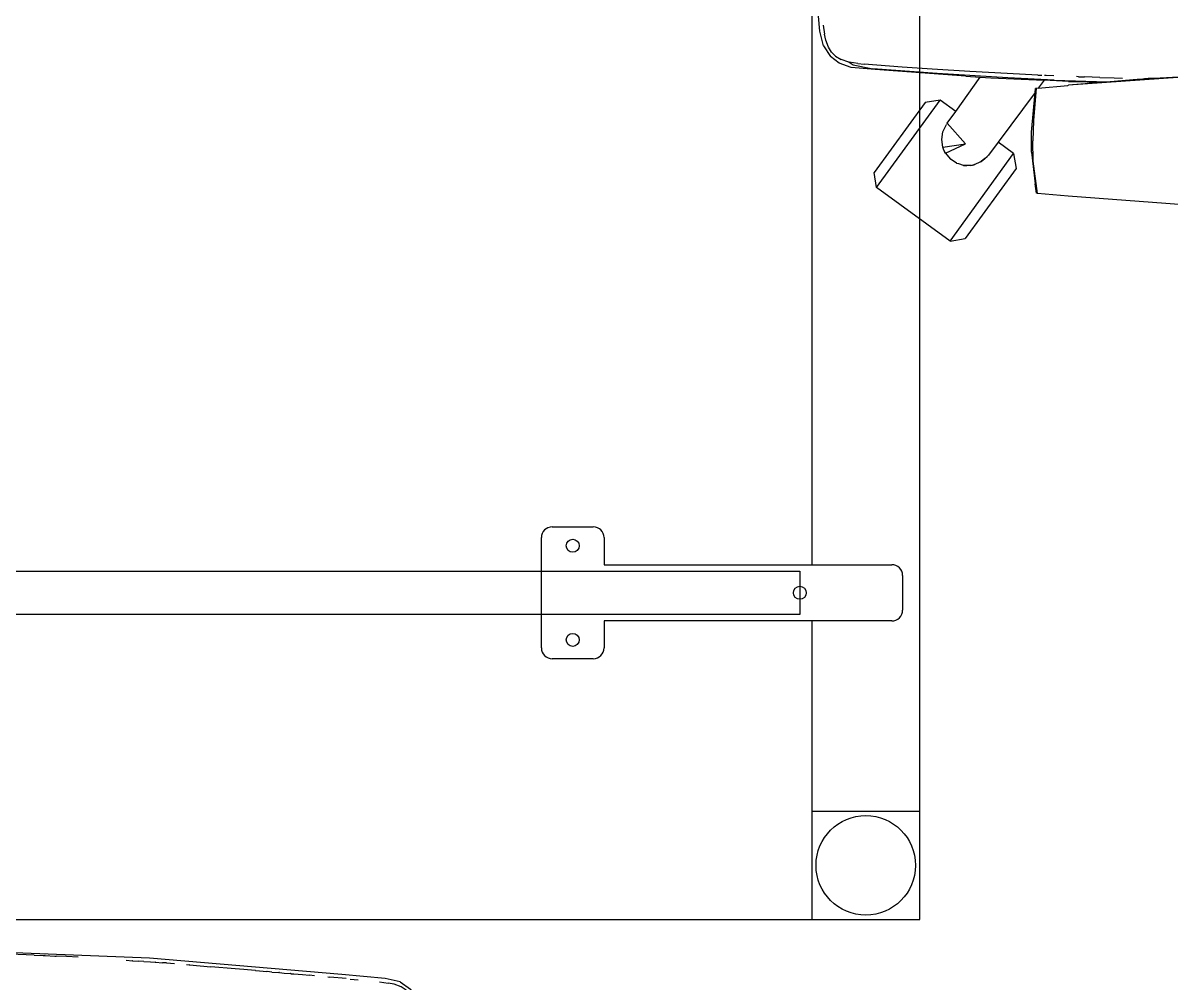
# Model space of a CAD drawing. Header units: millimetres. Extents: x 151130 to 215929, y 2134 to 34533.
# Drawn here: x 166095 to 166625, y 9918 to 10362 of the extents above; entities that cross this region are included whole.
import ezdxf

# ---------------------------------------------------------------- set-up
doc = ezdxf.new("R2010")
doc.units = ezdxf.units.MM
for name, color, linetype in [('2D', 7, 'Continuous'), ('MUEBLES', 8, 'Continuous'), ('OH CUBIERTA', 3, 'Continuous'), ('OH!-Furniture', 7, 'Continuous')]:
    doc.layers.add(name, color=color, linetype=linetype)

# ---------------------------------------------------------------- blocks, each defined once
blk = doc.blocks.new('SP.LI.5LTD.120')
at = {"layer": '2D'}
for p, q in [((5, -597), (5, 597)), ((55, -164), (55, -433)), ((175, -415.5), (156, -415.5)), ((151, -420.5), (151, -433)), ((180, -471.5), (180, -420.5)), ((151, -433), (18, -433)), ((13, -438), (13, -454)), ((18, -459), (151, -459)), ((55, -459), (55, -597)), ((151, -459), (151, -471.5)), ((156, -476.5), (175, -476.5)), ((55, -547), (5, -547)), ((55, -597), (5, -597))]:
    blk.add_line(p, q, dxfattribs=at)
at = {"layer": '2D', "extrusion": (0, 0, -1)}
for centre, major_axis, start_param, end_param in [((156, -420.5), (-3.54, 3.54), 5.497787, 7.068583), ((175, -420.5), (3.54, 3.54), -0.785398, 0.785398), ((165.5, -424.25), (2.12, 2.12), 2.356194490192319, 8.639379797371905), ((18, -438), (-3.54, 3.54), 5.497787, 7.068583), ((60.5, -446), (2.12, 2.12), 2.356194490192319, 8.639379797371905), ((18, -454), (3.54, 3.54), 2.356194, 3.926991), ((165.5, -467.75), (2.12, 2.12), 2.356194490192319, 8.639379797371905), ((156, -471.5), (3.54, 3.54), 2.356194, 3.926991), ((175, -471.5), (-3.54, 3.54), 2.356194, 3.926991), ((30, -572), (-16.26, 16.26), 0.785398, 7.068583)]:
    blk.add_ellipse(centre, major_axis=major_axis, ratio=1, start_param=start_param, end_param=end_param, dxfattribs=at)
blk = doc.blocks.new('SILLA YON')
for p, q in [((432, 270.64), (455.51, 303)), ((462.5, 304.11), (433.11, 263.66)), ((462.5, 304.11), (455.51, 303)), ((462.5, 304.11), (496.48, 279.42)), ((348.09, 287.82), (407.86, 283.45)), ((407.86, 283.45), (422.07, 282.07)), ((422.07, 282.07), (424.03, 267.22)), ((422.07, 282.07), (422.27, 282.01)), ((422.27, 282.01), (422.48, 281.95)), ((422.48, 281.95), (423.1, 277.63)), ((424.81, 263.08), (423.1, 277.63)), ((496.48, 279.42), (467.09, 238.97)), ((496.48, 279.42), (497.58, 272.44)), ((474.07, 240.08), (497.58, 272.44)), ((424.03, 267.22), (424.29, 257.83)), ((433.11, 263.66), (432, 270.64)), ((446.4, 265.92), (445.4, 265.11)), ((446.4, 265.92), (448.11, 267.41)), ((448.16, 267.36), (446.4, 265.92)), ((448.11, 267.41), (451.3, 268.85)), ((451.34, 268.73), (448.16, 267.36)), ((452.97, 269.14), (451.3, 268.85)), ((452.97, 269.14), (451.34, 268.73)), ((452.97, 269.14), (453.72, 269.14)), ((453.72, 269.14), (454.77, 269.26)), ((453.72, 269.14), (456.23, 269.12)), ((456.23, 269.12), (454.77, 269.26)), ((456.23, 269.12), (458.45, 268.44)), ((458.45, 268.44), (459.35, 268.2)), ((459.55, 268.1), (459.35, 268.2)), ((459.55, 268.1), (461.98, 266.49)), ((461.98, 266.49), (462.2, 266.39)), ((462.44, 266.18), (462.2, 266.39)), ((464.66, 263.51), (462.44, 266.18)), ((424.81, 263.08), (424.81, 253.85)), ((433.11, 263.66), (440.31, 258.42)), ((440.31, 258.42), (444.78, 264.43)), ((444.78, 264.43), (445.4, 265.11)), ((464.66, 263.51), (455.38, 259.2)), ((465.89, 260.66), (455.38, 259.2)), ((464.66, 263.51), (465.09, 262.74)), ((464.66, 263.51), (465.5, 261.57)), ((465.09, 262.74), (465.5, 261.57)), ((465.5, 261.57), (465.89, 260.66)), ((465.89, 260.66), (466.37, 257.18)), ((423.2, 235.45), (440.31, 258.42)), ((423.91, 248.44), (424.29, 257.83)), ((455.38, 259.2), (463.78, 249.7)), ((466.37, 257.18), (465.84, 253.57)), ((424.81, 253.85), (423.2, 235.45)), ((463.78, 249.7), (459.88, 244.21)), ((463.78, 249.7), (464.21, 250.31)), ((465.84, 253.57), (464.21, 250.31)), ((422.65, 233.53), (423.91, 248.44)), ((459.88, 244.21), (448.62, 228.31)), ((459.88, 244.21), (467.09, 238.97)), ((467.09, 238.97), (474.07, 240.08)), ((423.2, 235.45), (423.04, 233.56)), ((347.94, 227.79), (407.72, 232.12)), ((347.94, 227.79), (368.12, 229.01)), ((368.12, 229.01), (375.95, 229.48)), ((368.12, 229.01), (369.52, 229)), ((369.52, 229), (369.75, 229)), ((369.75, 229), (370.91, 228.98)), ((372.56, 228.95), (370.91, 228.98)), ((375.95, 229.48), (388.49, 230.52)), ((386.67, 228.65), (382.77, 228.75)), ((393.19, 228.45), (386.67, 228.65)), ((388.49, 230.52), (390.49, 230.69)), ((389.89, 230.51), (388.49, 230.52)), ((414.43, 229.79), (389.89, 230.51)), ((407.76, 230.37), (389.89, 230.51)), ((390.49, 230.69), (407.72, 232.12)), ((407.76, 230.37), (390.49, 230.69)), ((393.19, 228.45), (400.37, 228.25)), ((408.11, 232.15), (407.72, 232.12)), ((407.76, 230.37), (419.01, 229.82)), ((421.7, 233.44), (408.11, 232.15)), ((414.43, 229.79), (435.74, 228.69)), ((419.01, 229.82), (421.7, 233.44)), ((443.73, 228.62), (419.01, 229.82)), ((421.7, 233.44), (422.65, 233.53)), ((422.65, 233.53), (423.04, 233.56)), ((435.74, 228.69), (468.53, 226.74)), ((448.62, 228.31), (443.73, 228.62)), ((455.23, 227.91), (448.62, 228.31)), ((403.18, 228.15), (400.37, 228.25)), ((403.18, 228.15), (404.08, 228.12)), ((414.59, 227.7), (418.11, 227.56)), ((418.11, 227.56), (418.82, 227.53)), ((421.85, 227.4), (420.01, 227.48)), ((421.89, 227.4), (421.85, 227.4)), ((421.89, 227.4), (436.17, 226.71)), ((436.17, 226.71), (453.29, 225.76)), ((453.29, 225.76), (453.35, 225.75)), ((453.35, 225.75), (470.79, 224.64)), ((455.23, 227.91), (497.12, 224.81)), ((468.53, 226.74), (498.18, 224.45)), ((470.79, 224.64), (484.63, 223.67)), ((484.63, 223.67), (502.22, 222.3)), ((497.12, 224.81), (508.16, 223.86)), ((507.3, 222.6), (498.18, 224.45)), ((508.16, 223.86), (513.79, 221.83)), ((505.22, 222.06), (502.22, 222.3)), ((505.22, 222.06), (509.19, 221.46)), ((509.19, 221.46), (507.3, 222.6)), ((509.28, 221.45), (509.19, 221.46)), ((509.28, 221.45), (512.93, 220.22)), ((515.49, 218.65), (512.93, 220.22)), ((513.79, 221.83), (517.75, 218.76)), ((515.49, 218.65), (517.33, 216.79)), ((521.07, 213.9), (517.75, 218.76)), ((517.33, 216.79), (518.79, 214.45)), ((518.79, 214.45), (519.96, 211.21)), ((521.07, 213.9), (522.68, 207.1)), ((519.96, 211.21), (520.52, 208.5)), ((521.13, 204.36), (520.52, 208.5)), ((522.68, 207.1), (524.56, 187.04)), ((522.41, 190.9), (522.07, 194.49)), ((522.59, 188.98), (523.3, 181.45)), ((524.56, 187.04), (532.1, 98.1)), ((523.38, 180.56), (523.3, 181.45)), ((523.93, 174.36), (524.13, 172)), ((524.43, 168.87), (524.13, 172)), ((524.76, 164.8), (524.43, 168.87)), ((524.88, 163.6), (524.76, 164.8)), ((524.88, 163.6), (524.93, 163.36)), ((524.93, 163.36), (524.91, 163.27)), ((525.15, 160.4), (524.91, 163.27)), ((525.36, 158.16), (525.15, 160.4)), ((525.36, 158.16), (525.41, 157.89)), ((525.65, 154.65), (525.41, 157.89)), ((525.65, 154.65), (525.89, 152.47)), ((525.89, 152.47), (525.87, 152.38)), ((526.15, 148.97), (525.87, 152.38)), ((526.32, 147.22), (526.15, 148.97)), ((526.35, 147.09), (526.32, 147.22)), ((526.35, 147.09), (526.64, 143.32)), ((526.64, 143.32), (526.79, 141.74)), ((526.79, 141.74), (527.14, 137.69)), ((527.14, 137.69), (528.12, 126.43)), ((529.04, 116.56), (528.12, 126.43)), ((529.04, 116.56), (529.01, 116.39)), ((529.11, 115.22), (529.01, 116.39)), ((529.83, 105.98), (529.58, 109.65)), ((529.83, 105.98), (529.95, 104.05)), ((530.18, 100.83), (529.95, 104.05)), ((530.18, 100.83), (530.2, 100.72)), ((530.19, 100.68), (530.2, 100.72)), ((530.32, 98.47), (530.19, 100.68)), ((530.56, 95.47), (530.32, 98.47)), ((532.1, 98.1), (536.18, -8.78)), ((530.56, 95.47), (530.69, 92.91)), ((530.87, 90.32), (530.69, 92.91)), ((530.87, 90.32), (530.89, 90.22)), ((530.88, 90.18), (530.89, 90.22)), ((531.06, 87.34), (530.88, 90.18)), ((532.53, 65.05), (532.79, 59.68)), ((532.79, 59.68), (533.05, 54.94)), ((533.04, 54.32), (533.05, 54.94)), ((533.26, 49.9), (533.04, 54.32)), ((533.26, 49.9), (533.29, 49.66)), ((533.28, 49.58), (533.29, 49.66)), ((533.3, 48.94), (533.28, 49.58)), ((533.5, 44.72), (533.3, 48.94)), ((533.5, 44.72), (534.03, 29.8))]:
    blk.add_line(p, q)
blk = doc.blocks.new('MR8')
at = {"layer": 'MUEBLES'}
blk.add_lwpolyline([(-55.5, -1059), (-1219.5, -1059), (-1219.5, -1039), (-55.5, -1039)], close=True, dxfattribs=at)
at = {"layer": 'OH CUBIERTA'}
blk.add_lwpolyline([(0, 0), (-1250, 0), (-1250, -1200), (0, -1200)], close=True, dxfattribs=at)
at = {"xscale": -1}
blk.add_blockref('SP.LI.5LTD.120', (5, -603), dxfattribs=at)
at = {"layer": 'OH!-Furniture', "rotation": 180}
blk.add_blockref('SILLA YON', (476.47, -582.26, -3132), dxfattribs=at)
at = {"layer": 'OH!-Furniture', "xscale": -1, "rotation": 270}
blk.add_blockref('SILLA YON', (-454.27, -1749.96, -3132), dxfattribs=at)

msp = doc.modelspace()

# ---------------------------------------------------------------- block references
at = {"color": 5}
msp.add_blockref('MR8', (166509.22, 11147.21), dxfattribs=at)

doc.saveas('drawing.dxf')
